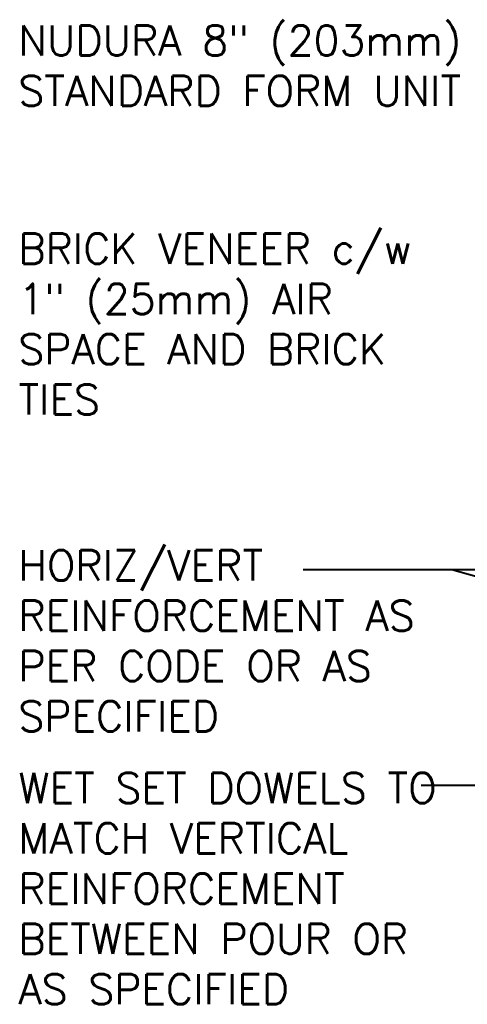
# Model space of a CAD drawing. Header units: inches. Extents: x 112.5 to 171.6, y -23.4 to 65.9.
# Drawn here: x 113.1 to 124.21, y 32.51 to 56.98 of the extents above; entities that cross this region are included whole.
import ezdxf

# ---------------------------------------------------------------- set-up
doc = ezdxf.new("R2010")
doc.units = ezdxf.units.IN
doc.header["$LTSCALE"] = 0.5
doc.header["$MEASUREMENT"] = 0
doc.layers.add('TEXT', color=4, linetype='Continuous')
doc.styles.add('DIM', font='romans.shx', dxfattribs={"width": 0.7})
doc.styles.add('ROMANS', font='romans.shx', dxfattribs={"height": 1.125})
doc.dimstyles.new('ext_12', dxfattribs={"dimscale": 12, "dimtxt": 0.09375, "dimasz": 0.09375, "dimexe": 0.09375, "dimexo": 0.0625, "dimgap": 0.0625, "dimtad": 1, "dimdec": 1, "dimzin": 3, "dimdsep": 46, "dimlunit": 4, "dimtxsty": 'DIM', "dimcen": 0.09, "dimdle": 0.09375, "dimclrt": 4, "dimadec": 0, "dimazin": 0, "dimtfac": 1, "dimtdec": 1, "dimtmove": 2, "dimatfit": 3, "dimfxl": 0, "dimfrac": 2, "dimtolj": 1, "dimtzin": 0, "dimarcsym": 0})

msp = doc.modelspace()

# ---------------------------------------------------------------- texts
at = {"layer": 'TEXT', "char_height": 0.75, "attachment_point": 4, "style": 'ROMANS'}
for s, insert, width in [('NUDURA 8" (203mm) STANDARD FORM UNIT', (113.067, 55.838), 13.3436), ('BRICK VENEER c/w 1" (25mm) AIR SPACE AND BRICK TIES', (113.067, 49.416), 11.61353), ('HORIZ/VERT REINFORCEMENT AS PER CODE OR AS SPECIFIED', (113.067, 41.543), 11.01551), ('WET SET DOWELS TO MATCH VERTICAL REINFORCEMENT BETWEEN POUR OR AS SPECIFIED', (113.067, 35.386), 11.7081)]:
    msp.add_mtext(s, dxfattribs=dict(at, insert=insert, width=width))

# ---------------------------------------------------------------- leaders
at = {"layer": 'TEXT'}
for points in [[(139.11, 43.312), (120.139, 43.312)], [(139.565, 38.776), (123.83, 43.312), (120.139, 43.312)], [(137.225, 35.414), (125.755, 37.95), (123.065, 37.95)]]:
    msp.add_leader(points, dimstyle='ext_12', override={"dimgap": 0.0625, "dimtad": 0}, dxfattribs=at)

doc.saveas('drawing.dxf')
